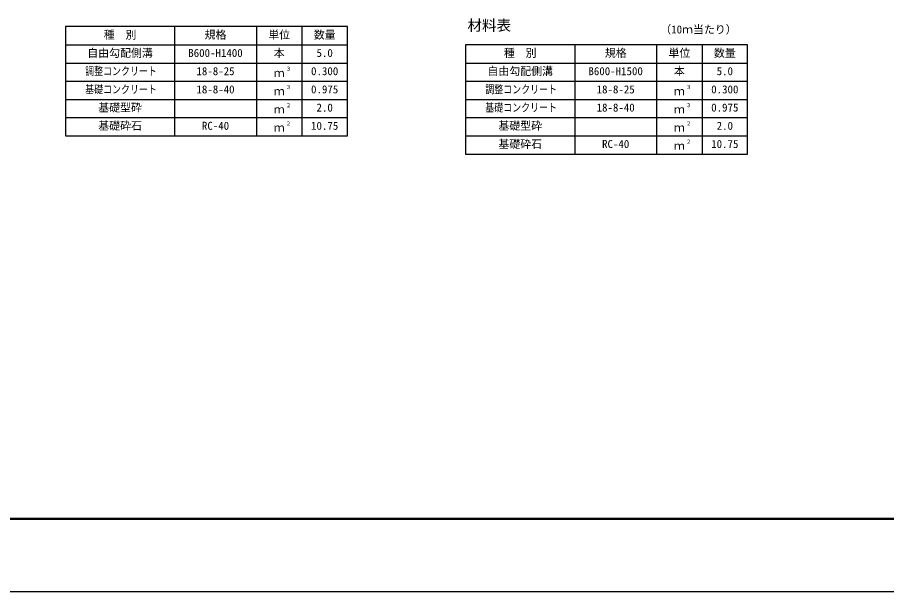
# Model space of a CAD drawing. Units: millimetres, scale not verified. Extents: x -16800 to 16800, y -5940 to 5940.
# Drawn here: x 7242 to 12021, y -5940 to -2786 of the extents above; entities that cross this region are included whole.
import ezdxf
from ezdxf.enums import TextEntityAlignment as Align

# ---------------------------------------------------------------- set-up
doc = ezdxf.new("R2010")
doc.units = ezdxf.units.MM
doc.header["$LTSCALE"] = 20
for name, color, linetype, lineweight in [('0-1_Defpoints', 5, 'Continuous', 25), ('0-3_HYO', 3, 'Continuous', 25), ('0-4_HYO2', 4, 'Continuous', 25), ('0-6_TXT', 7, 'Continuous', 25), ('0-7_WAKU', 3, 'Continuous', 25)]:
    doc.layers.add(name, color=color, linetype=linetype, lineweight=lineweight)
doc.styles.add('ＭＳ ゴシック', font='')
doc.styles.get('ＭＳ ゴシック').set_extended_font_data('MS Gothic')

msp = doc.modelspace()

# ---------------------------------------------------------------- linework, layer by layer
at = {"layer": '0-1_Defpoints'}
msp.add_lwpolyline([(0, -5940), (16800, -5940), (16800, 5940), (0, 5940)], close=True, dxfattribs=at)
at = {"layer": '0-3_HYO'}
for p, q in [((8106.78, -2836.12), (8106.78, -3436.12)), ((8556.78, -2836.12), (8556.78, -3436.12)), ((8806.78, -2836.12), (8806.78, -3436.12)), ((7506.78, -2936.12), (9056.78, -2936.12)), ((10306.78, -2936.12), (10306.78, -3536.12)), ((10756.78, -2936.12), (10756.78, -3536.12)), ((11006.78, -2936.12), (11006.78, -3536.12)), ((9706.78, -3036.12), (11256.78, -3036.12))]:
    msp.add_line(p, q, dxfattribs=at)
for points in [[(7506.78, -3436.12), (9056.78, -3436.12), (9056.78, -2836.12), (7506.78, -2836.12)], [(9706.78, -3536.12), (11256.78, -3536.12), (11256.78, -2936.12), (9706.78, -2936.12)]]:
    msp.add_lwpolyline(points, close=True, dxfattribs=at)
at = {"layer": '0-4_HYO2'}
for p, q in [((7506.78, -3036.12), (9056.78, -3036.12)), ((7506.78, -3136.12), (9056.78, -3136.12)), ((9706.78, -3136.12), (11256.78, -3136.12)), ((7506.78, -3236.12), (9056.78, -3236.12)), ((9706.78, -3236.12), (11256.78, -3236.12)), ((7506.78, -3336.12), (9056.78, -3336.12)), ((9706.78, -3336.12), (11256.78, -3336.12)), ((9706.78, -3436.12), (11256.78, -3436.12))]:
    msp.add_line(p, q, dxfattribs=at)
at = {"layer": '0-7_WAKU', "lineweight": 50}
msp.add_lwpolyline([(400, -5540), (16400, -5540), (16400, 5540), (400, 5540)], close=True, dxfattribs=at)

# ---------------------------------------------------------------- texts
at = {"layer": '0-6_TXT', "style": 'ＭＳ ゴシック'}
for s, height, p in [('材料表', 58.65, (9716.78, -2876.12)), ('種\u3000別', 43.99, (7716.78, -2916.12)), ('規格', 43.99, (8271.78, -2916.12)), ('単位', 43.99, (8621.78, -2916.12)), ('数量', 43.99, (8871.78, -2916.12)), ('（10ｍ当たり）', 43.99, (10776.78, -2887.12)), ('自由勾配側溝', 43.99, (7626.78, -3016.12)), ('B600-H1400', 43.99, (8181.78, -3016.12)), ('本', 43.99, (8651.78, -3016.12)), ('5.0', 43.99, (8886.78, -3016.12)), ('種\u3000別', 43.99, (9916.78, -3016.12)), ('規格', 43.99, (10471.78, -3016.12)), ('単位', 43.99, (10821.78, -3016.12)), ('数量', 43.99, (11071.78, -3016.12)), ('３', 21.99, (8717.32, -3085.75)), ('自由勾配側溝', 43.99, (9826.78, -3116.12)), ('本', 43.99, (10851.78, -3116.12)), ('18-8-25', 43.99, (8226.78, -3116.12)), ('ｍ', 43.99, (8651.78, -3126.12)), ('0.300', 43.99, (8856.78, -3116.12)), ('B600-H1500', 43.99, (10381.78, -3116.12)), ('5.0', 43.99, (11086.78, -3116.12)), ('18-8-40', 43.99, (8226.78, -3216.12)), ('ｍ', 43.99, (8651.78, -3226.12)), ('３', 21.99, (8717.32, -3185.75)), ('0.975', 43.99, (8856.78, -3216.12)), ('18-8-25', 43.99, (10426.78, -3216.12)), ('ｍ', 43.99, (10851.78, -3226.12)), ('３', 21.99, (10917.32, -3185.75)), ('0.300', 43.99, (11056.78, -3216.12)), ('基礎型砕', 43.99, (7686.78, -3316.12)), ('ｍ', 43.99, (8651.78, -3326.12)), ('２', 21.99, (8717.32, -3285.75)), ('2.0', 43.99, (8886.78, -3316.12)), ('18-8-40', 43.99, (10426.78, -3316.12)), ('ｍ', 43.99, (10851.78, -3326.12)), ('３', 21.99, (10917.32, -3285.75)), ('0.975', 43.99, (11056.78, -3316.12)), ('基礎砕石', 43.99, (7686.78, -3416.12)), ('RC-40', 43.99, (8256.78, -3416.12)), ('ｍ', 43.99, (8651.78, -3426.12)), ('２', 21.99, (8717.32, -3385.75)), ('10.75', 43.99, (8856.78, -3416.12)), ('基礎型砕', 43.99, (9886.78, -3416.12)), ('ｍ', 43.99, (10851.78, -3426.12)), ('２', 21.99, (10917.32, -3385.75)), ('2.0', 43.99, (11086.78, -3416.12)), ('基礎砕石', 43.99, (9886.78, -3516.12)), ('RC-40', 43.99, (10456.78, -3516.12)), ('ｍ', 43.99, (10851.78, -3526.12)), ('２', 21.99, (10917.32, -3485.75)), ('10.75', 43.99, (11056.78, -3516.12))]:
    msp.add_text(s, height=height, dxfattribs=at).set_placement(p, align=Align.BOTTOM_LEFT)
at = {"layer": '0-6_TXT', "style": 'ＭＳ ゴシック', "width": 0.8}
for s, p in [('調整コンクリート', (7614.78, -3116.12)), ('基礎コンクリート', (7614.78, -3216.12)), ('調整コンクリート', (9814.78, -3216.12)), ('基礎コンクリート', (9814.78, -3316.12))]:
    msp.add_text(s, height=43.99, dxfattribs=at).set_placement(p, align=Align.BOTTOM_LEFT)

doc.saveas('drawing.dxf')
